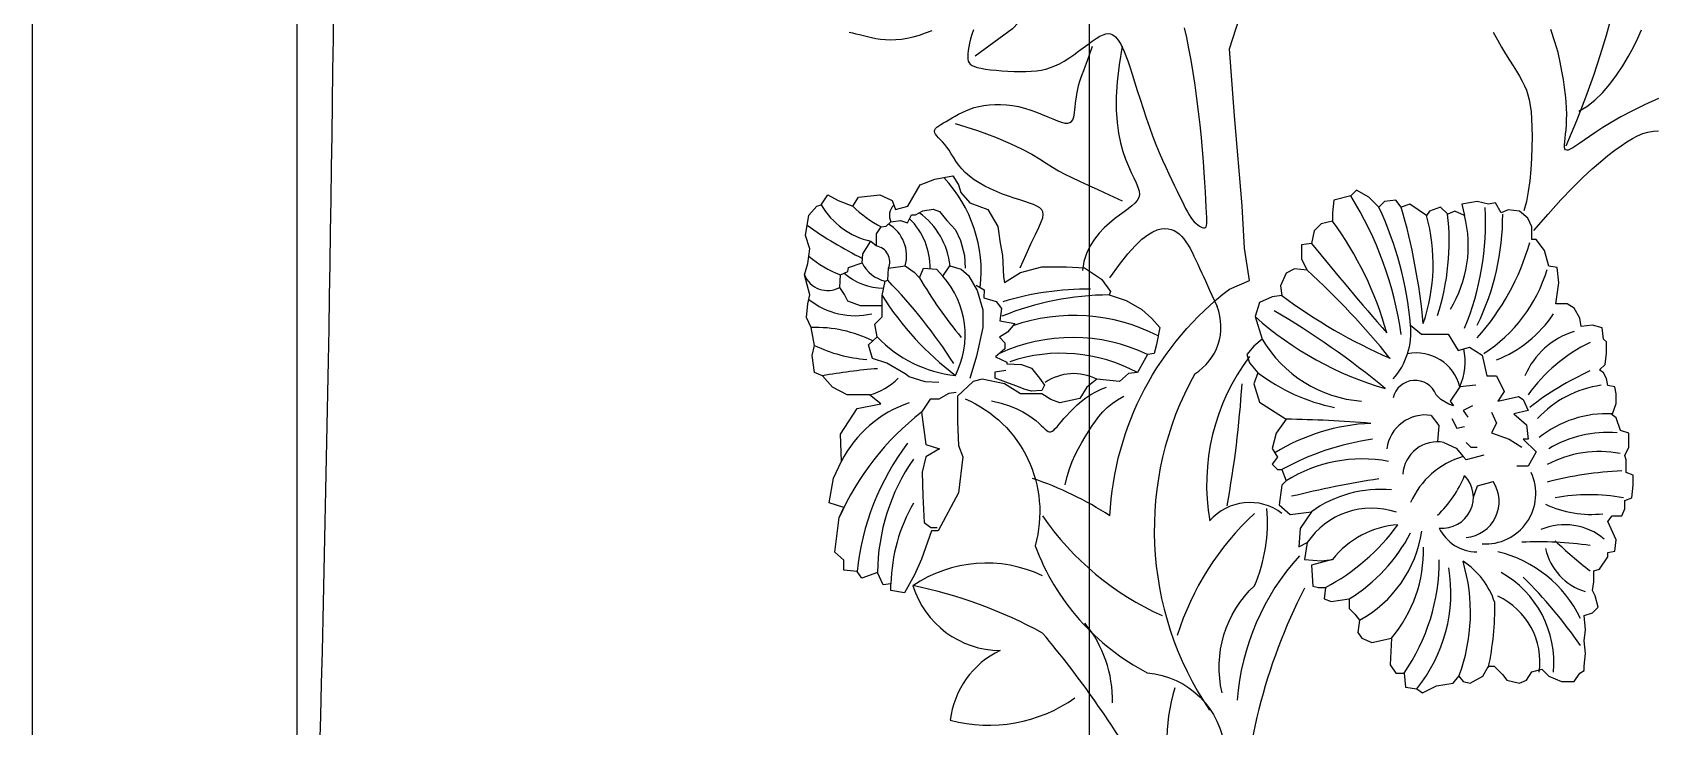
# Model space of a CAD drawing. Extents: x 356 to 4894, y 3257 to 6442.
# Drawn here: x 4068.9 to 4560.4, y 4843.7 to 5053.4 of the extents above; entities that cross this region are included whole.
import ezdxf

# ---------------------------------------------------------------- set-up
doc = ezdxf.new("R2010")
doc.units = 0
doc.header["$LTSCALE"] = 10
doc.header["$MEASUREMENT"] = 0
for name, color, linetype in [('3', 3, 'CONTINUOUS'), ('4', 4, 'CONTINUOUS'), ('7', 7, 'CONTINUOUS'), ('TEXT', 3, 'CONTINUOUS')]:
    doc.layers.add(name, color=color, linetype=linetype)

msp = doc.modelspace()

# ---------------------------------------------------------------- linework, layer by layer
at = {"layer": '3'}
for points in [[(4560.44, 5033.48), (4556.17, 5031.54), (4552.4, 5029.68), (4549.08, 5027.92), (4546.18, 5026.26), (4543.66, 5024.72), (4541.48, 5023.31), (4539.61, 5022.04), (4538.01, 5020.93), (4536.64, 5019.98), (4535.48, 5019.19), (4534.52, 5018.58), (4533.74, 5018.15), (4533.14, 5017.9), (4532.68, 5017.84), (4532.36, 5017.97), (4532.16, 5018.29), (4532.07, 5018.81), (4532.07, 5019.52), (4532.12, 5020.41), (4532.23, 5021.46), (4532.35, 5022.67), (4532.48, 5024.01), (4532.59, 5025.49), (4532.67, 5027.08), (4532.68, 5028.78), (4532.64, 5030.6), (4532.52, 5032.54), (4532.33, 5034.62), (4532.06, 5036.84), (4531.7, 5039.21), (4531.26, 5041.75), (4530.72, 5044.46), (4530.06, 5047.38), (4529.15, 5050.64), (4527.86, 5054.4)], [(4347.84, 5025.95), (4354.53, 5023.78), (4360.01, 5021.77), (4364.46, 5019.92), (4368.05, 5018.23), (4370.95, 5016.67), (4373.34, 5015.25), (4375.37, 5013.95), (4377.24, 5012.77), (4379.09, 5011.68), (4381.02, 5010.65), (4383.09, 5009.62), (4385.39, 5008.53), (4387.99, 5007.34), (4390.97, 5005.99), (4394.4, 5004.43), (4398.35, 5002.6)], [(4358.82, 4942.13), (4361.76, 4941.4), (4364.29, 4940.59), (4366.45, 4939.72), (4368.28, 4938.81), (4369.82, 4937.9), (4371.1, 4937), (4372.18, 4936.15), (4373.07, 4935.35), (4373.83, 4934.65), (4374.48, 4934.04), (4375.04, 4933.54), (4375.52, 4933.15), (4375.95, 4932.88), (4376.36, 4932.75), (4376.76, 4932.77), (4377.17, 4932.93), (4377.61, 4933.25), (4378.1, 4933.71), (4378.65, 4934.31), (4379.26, 4935.02), (4379.94, 4935.83), (4380.7, 4936.74), (4381.56, 4937.71), (4382.51, 4938.74), (4383.58, 4939.82), (4384.74, 4940.91), (4386.01, 4941.99), (4387.37, 4943.03), (4388.82, 4944), (4390.34, 4944.88), (4391.95, 4945.63), (4393.62, 4946.22)], [(4381.11, 4916.68), (4381.69, 4919.23), (4382.4, 4921.59), (4383.22, 4923.78), (4384.12, 4925.82), (4385.09, 4927.74), (4386.1, 4929.54), (4387.13, 4931.24), (4388.16, 4932.87), (4389.18, 4934.44), (4390.22, 4935.95), (4391.3, 4937.39), (4392.48, 4938.76), (4393.79, 4940.06), (4395.26, 4941.28), (4396.94, 4942.43), (4398.85, 4943.5)]]:
    msp.add_lwpolyline(points, dxfattribs=at)
for centre, radius, start, end in [((4314, 4981.11), 41.69, 353.5005, 43.1712), ((4327.38, 5013.07), 23.24, 210.4026, 257.4952), ((4342.59, 5027.43), 36.91, 225.8113, 242.408), ((4332.51, 4998.1), 4.56, 135.3598, 205.1314), ((4324.01, 4980.72), 22.36, 5.5952, 54.5922), ((4380.65, 4955.85), 105.26, 5.0047, 25.2038), ((4293.38, 4946.6), 196.88, 5.513, 15.9424), ((4423.92, 4996.17), 84.26, 337.6146, 2.9528), ((4374.57, 5095.77), 123.4, 234.5982, 243.6575), ((4321.94, 4985.92), 11.21, 344.3333, 59.3095), ((4319.81, 4982.51), 20.42, 358.7093, 45.7222), ((4436.68, 4983.43), 55.63, 341.2167, 15.325), ((4422.64, 4990.43), 74.51, 342.4126, 6.2634), ((4466.23, 4989.05), 36.72, 328.4214, 14.3121), ((5477.77, 5830.06), 1323.38, 219.42419, 220.95477), ((4323.35, 5008.62), 30.15, 229.0587, 250.2678), ((4323.13, 4984.09), 4.92, 337.0404, 79.365), ((4309.29, 4983.04), 7.59, 201.6268, 298.6912), ((4326.35, 4994.38), 18.24, 228.4727, 269.5687), ((4328.84, 4988.21), 10.13, 205.4377, 257.7827), ((4455.01, 5048.33), 136.66, 210.3491, 219.5736), ((4324.2, 4962.01), 26.66, 332.7124, 41.7455), ((4296.57, 4808.1), 234.41, 38.794, 47.7355), ((4482.65, 4995.2), 46.12, 302.7344, 343.1249), ((4218.86, 4872.07), 152.07, 32.3143, 44.4473), ((4388.15, 4886.84), 89.07, 89.5993, 106.936), ((4317.62, 4990.32), 22.47, 231.359, 282.8191), ((4404.43, 5023.83), 93.16, 212.3586, 232.6361), ((4394.69, 4887.62), 86.5, 90.1935, 112.232), ((4310.17, 4741.85), 264.07, 50.5844, 59.486), ((4545.43, 5106.61), 165.44, 233.3119, 246.4315), ((4383.71, 4912.58), 55.36, 62.5985, 109.435), ((4505.96, 5043.26), 101.38, 228.2919, 253.8933), ((4498, 4988.85), 36.89, 291.3359, 326.3142), ((4305.53, 4925.01), 39.29, 63.665, 91.8232), ((4351.87, 4987.63), 38.05, 223.5254, 263.994), ((4383.23, 4908.4), 52.86, 64.5277, 114.8717), ((4473.62, 4980.16), 38.25, 210.4306, 265.5371), ((4542.03, 4940.31), 23.89, 107.2669, 156.8537), ((4561.45, 4915.1), 49.66, 115.9241, 144.4915), ((4324.37, 4998.7), 44.19, 244.4308, 265.7269), ((4379.88, 4907.9), 48.59, 61.7208, 108.609), ((4336.26, 4794.3), 157.97, 94.3085, 100.4259), ((4383.66, 4934.9), 15.43, 63.0199, 124.1172), ((4575.71, 4871.05), 87.8, 114.1895, 128.1291), ((4316.07, 4963.92), 20.88, 286.3728, 314.1727), ((4105.92, 4968.79), 329.35, 349.7762, 356.2477), ((4547.4, 4915.28), 31.83, 97.7721, 137.5791), ((4345.65, 4907.3), 36.2, 108.9463, 152.7931), ((4389.6, 4872.55), 84.13, 128.1649, 155.933), ((4476.14, 4874.9), 60.47, 92.4799, 121.5878), ((4485.59, 4850.57), 80.79, 98.2449, 118.8645), ((4545.17, 4897.38), 35.17, 85.5519, 120.6063), ((4394.6, 4882.9), 76.77, 142.7942, 174.2802), ((4542.62, 4892.97), 33.82, 79.372, 117.9159), ((4385.62, 4889.68), 61.28, 145.3494, 179.5014), ((4470.88, 4881.17), 43.37, 79.4812, 122.0626), ((4523.82, 4610.12), 312.11, 98.8278, 103.7698), ((4476.4, 4879.64), 35.7, 84.6015, 125.8203), ((4379.58, 4885.73), 51.18, 150.1313, 178.7898), ((4539.98, 4939.69), 31.9, 244.617, 276.4772), ((4445.29, 4955.88), 86.04, 214.3439, 246.102), ((4496.03, 4845.69), 84.99, 132.7639, 162.5444), ((4429.23, 4943.12), 65.05, 297.9864, 323.735), ((4439.76, 4926.14), 51.62, 301.8148, 332.4156), ((4452.31, 4908.22), 36.98, 298.7301, 351.4393), ((4532.09, 4885.98), 18.68, 50.177, 112.7785), ((4502.98, 4859.9), 37.67, 25.9125, 76.2891), ((4524.38, 4790.45), 109.04, 81.9048, 92.7746), ((4543.18, 4901.06), 17.26, 192.0922, 253.5604), ((4621.82, 4996.55), 133.92, 226.2298, 232.1974), ((4451.95, 4884.04), 45.72, 320.7581, 9.6355), ((4449.34, 4878.11), 54.27, 339.3085, 16.5931), ((4488.47, 4873.77), 23.65, 18.1748, 57.0185), ((4306.66, 4747.65), 141.48, 61.4657, 78.4286), ((4497.47, 4862.94), 31.36, 354.7362, 60.6035), ((4409.72, 4779.21), 155.19, 34.9943, 44.9356), ((4423.7, 4879.75), 87.26, 347.9251, 0.9193), ((4141.54, 4676.42), 303.93, 30.1357, 40.0377), ((4358.6, 4851.68), 36.76, 358.702, 39.2745), ((4357.94, 4889.33), 45.26, 255.165, 305.2227), ((4466.2, 4839.57), 54.35, 163.1036, 199.445)]:
    msp.add_arc(centre, radius, start, end, dxfattribs=at)
at = {"layer": '4'}
for p, q in [((4068.91, 4602.71), (4068.91, 5890.71)), ((4148.91, 4602.71), (4148.91, 5890.71))]:
    msp.add_line(p, q, dxfattribs=at)
for points in [[(4430.78, 4975.87), (4436.8, 4978.5), (4435.29, 4988.29), (4434.54, 5001.1), (4432.27, 5028.21), (4430.77, 5048.54), (4436.8, 5067.37), (4450.37, 5092.98), (4457.91, 5111.8), (4461.68, 5124.61), (4465.45, 5138.16), (4469.21, 5139.67), (4475.25, 5143.44), (4485.05, 5153.23)], [(4380.26, 5104.27), (4390.06, 5093.73), (4398.35, 5077.16), (4398.35, 5075.65), (4389.3, 5073.4), (4375.73, 5065.86), (4365.18, 5054.57), (4353.87, 5046.28)], [(4315.77, 5053.57), (4316.77, 5053.33), (4317.83, 5053.08), (4318.94, 5052.81), (4320.09, 5052.52), (4321.3, 5052.22), (4322.56, 5051.94), (4323.89, 5051.68), (4325.27, 5051.47), (4326.73, 5051.33), (4328.26, 5051.27), (4329.87, 5051.3), (4331.56, 5051.46), (4333.32, 5051.73), (4335.14, 5052.13), (4337, 5052.65), (4338.9, 5053.31), (4340.83, 5054.09)], [(4353.34, 5054.26), (4352.88, 5052.86), (4352.49, 5051.53), (4352.17, 5050.27), (4351.93, 5049.09), (4351.75, 5048), (4351.64, 5047.02), (4351.61, 5046.16), (4351.65, 5045.42), (4351.78, 5044.8), (4352.02, 5044.27), (4352.39, 5043.84), (4352.92, 5043.47), (4353.62, 5043.16), (4354.52, 5042.89), (4355.63, 5042.64), (4356.96, 5042.41), (4358.49, 5042.2), (4360.17, 5042.02), (4361.94, 5041.86), (4363.78, 5041.74), (4365.63, 5041.65), (4367.45, 5041.62), (4369.2, 5041.64), (4370.84, 5041.72), (4372.38, 5041.86), (4373.85, 5042.09), (4375.26, 5042.41), (4376.64, 5042.82), (4378, 5043.35), (4379.37, 5044), (4380.76, 5044.78), (4382.19, 5045.69), (4383.65, 5046.69), (4385.11, 5047.76), (4386.54, 5048.82), (4387.92, 5049.86), (4389.24, 5050.81), (4390.46, 5051.64), (4391.56, 5052.31), (4392.53, 5052.77), (4393.38, 5053.04), (4394.11, 5053.14), (4394.75, 5053.08), (4395.32, 5052.88), (4395.82, 5052.57), (4396.28, 5052.17), (4396.72, 5051.68), (4397.14, 5051.13), (4397.55, 5050.49), (4397.98, 5049.72), (4398.43, 5048.81), (4398.9, 5047.71), (4399.42, 5046.4), (4399.98, 5044.85), (4400.61, 5043.02), (4401.3, 5040.9), (4402.06, 5038.53), (4402.87, 5035.96), (4403.74, 5033.26), (4404.64, 5030.47), (4405.58, 5027.66), (4406.54, 5024.88), (4407.52, 5022.18), (4408.52, 5019.62), (4409.51, 5017.19), (4410.5, 5014.9), (4411.46, 5012.75), (4412.4, 5010.74), (4413.3, 5008.86), (4414.15, 5007.11), (4414.93, 5005.49), (4415.66, 5004), (4416.32, 5002.63), (4416.92, 5001.39), (4417.49, 5000.26), (4418.04, 4999.25), (4418.56, 4998.34), (4419.07, 4997.53), (4419.58, 4996.83), (4420.11, 4996.22), (4420.63, 4995.7), (4421.15, 4995.27), (4421.64, 4994.93), (4422.11, 4994.68), (4422.53, 4994.52), (4422.91, 4994.44), (4423.23, 4994.44), (4423.48, 4994.54), (4423.66, 4994.75), (4423.78, 4995.13), (4423.86, 4995.7), (4423.88, 4996.5), (4423.86, 4997.58), (4423.81, 4998.98), (4423.73, 5000.72), (4423.62, 5002.84), (4423.49, 5005.31), (4423.32, 5008.1), (4423.12, 5011.17), (4422.87, 5014.49), (4422.58, 5018.02), (4422.24, 5021.72), (4421.85, 5025.57), (4421.39, 5029.52), (4420.89, 5033.51), (4420.34, 5037.48), (4419.76, 5041.37), (4419.14, 5045.11), (4418.51, 5048.64), (4417.85, 5051.9), (4417.2, 5054.82)], [(4348.49, 4943.55), (4348.49, 4935.74), (4348.83, 4928.6), (4350.19, 4925.2), (4348.83, 4914.33), (4342.7, 4902.78), (4340.66, 4902.78), (4337.6, 4894.29), (4335.56, 4889.53), (4332.5, 4884.1), (4328.42, 4884.78), (4328.42, 4886.81), (4326.04, 4886.47), (4324.34, 4890.21), (4319.58, 4888.51), (4318.22, 4890.55), (4314.14, 4890.89), (4314.14, 4893.95), (4311.42, 4896.33), (4312.78, 4906.86), (4314.14, 4909.92), (4309.72, 4911.28), (4311.08, 4918.75), (4313.46, 4923.85), (4313.12, 4932), (4318.22, 4939.81), (4325.36, 4941.17), (4321.96, 4943.89), (4315.16, 4943.89), (4310.74, 4946.27), (4307.68, 4949.67), (4305.3, 4950.69), (4304.62, 4955.78), (4305.3, 4958.84), (4304.28, 4964.27), (4302.91, 4967.33), (4303.25, 4971.41), (4303.94, 4974.13), (4302.23, 4980.24), (4303.25, 4983.64), (4303.94, 4988.06), (4302.57, 4992.13), (4303.59, 4998.25), (4305.98, 5000.97), (4307.34, 5001.31), (4309.38, 5004.36), (4312.44, 5002.67), (4316.86, 5000.97), (4318.56, 5003.68), (4325.02, 5004.36), (4328.76, 5002.67), (4329.78, 4999.95), (4333.52, 5000.97), (4337.26, 5007.42), (4341.68, 5009.12), (4347.13, 5010.14), (4348.83, 5007.42), (4349.51, 5005.04), (4352.23, 5001.99), (4357.67, 4999.95), (4360.73, 4994.85), (4361.41, 4989.76), (4362.09, 4986.02), (4362.43, 4979.56), (4362.77, 4977.86), (4367.53, 4980.92), (4373.99, 4982.62), (4381.47, 4982.62), (4386.91, 4982.28), (4392.02, 4978.88), (4394.74, 4975.15), (4394.4, 4974.13), (4399.5, 4972.43), (4404.26, 4969.71), (4407.32, 4966.99), (4409.7, 4964.27), (4408.68, 4959.18), (4408, 4956.46), (4405.96, 4956.12), (4402.9, 4950.69), (4400.18, 4950.35), (4397.46, 4947.97), (4390.66, 4948.65), (4387.6, 4946.27), (4385.55, 4942.87), (4379.43, 4941.51), (4376.71, 4942.53), (4373.99, 4944.23), (4367.53, 4944.23), (4362.77, 4947.29), (4355.97, 4948.65), (4353.25, 4947.97), (4348.49, 4943.55), (4348.49, 4943.55)], [(4510.73, 4861.91), (4513.28, 4859.36), (4514.55, 4857.66), (4518.38, 4856.82), (4520.5, 4857.66), (4522.2, 4860.21), (4525.17, 4861.06), (4527.3, 4858.94), (4531.12, 4857.24), (4534.94, 4857.24), (4536.64, 4859.79), (4537.92, 4860.63), (4537.92, 4861.91), (4538.34, 4865.73), (4537.92, 4869.55), (4538.34, 4872.94), (4537.92, 4877.19), (4540.47, 4878.03), (4542.16, 4879.73), (4541.31, 4883.13), (4540.47, 4884.82), (4540.89, 4887.37), (4540.89, 4890.77), (4542.59, 4891.19), (4545.14, 4895.01), (4545.14, 4896.28), (4547.26, 4896.71), (4547.69, 4900.1), (4545.14, 4905.62), (4546.41, 4907.32), (4549.39, 4907.32), (4550.24, 4909.44), (4550.24, 4911.98), (4552.36, 4912.83), (4552.78, 4916.65), (4552.78, 4919.62), (4550.66, 4920.47), (4550.66, 4924.29), (4550.24, 4925.56), (4551.51, 4928.11), (4551.51, 4932.35), (4548.96, 4933.2), (4547.69, 4937.02), (4546.41, 4937.87), (4547.69, 4941.27), (4547.69, 4944.24), (4547.26, 4946.36), (4545.14, 4946.78), (4544.71, 4948.9), (4543.86, 4950.6), (4542.59, 4951.45), (4544.29, 4953.15), (4544.71, 4956.54), (4544.71, 4959.94), (4543.86, 4960.79), (4543.44, 4964.18), (4540.47, 4965.03), (4537.07, 4964.61), (4536.64, 4967.15), (4534.94, 4970.12), (4532.82, 4971.4), (4529.42, 4971.4), (4530.27, 4977.76), (4529.85, 4982.43), (4527.3, 4982.85), (4526.02, 4987.52), (4523.47, 4990.92), (4522.2, 4990.92), (4522.2, 4994.74), (4520.92, 4997.28), (4518.38, 4999.4), (4514.98, 4999.83), (4512.85, 4998.98), (4511.15, 5001.95), (4509.03, 5001.53), (4505.63, 5002.37), (4500.96, 5001.53), (4501.81, 4998.13), (4498.83, 4999.4), (4496.71, 4998.56), (4494.59, 5000.68), (4491.19, 4999.4), (4490.34, 4998.13), (4485.24, 5001.53), (4482.69, 5000.68), (4480.99, 5002.8), (4477.59, 5002.37), (4475.9, 5000.68), (4472.92, 5003.65), (4469.1, 5005.77), (4467.4, 5004.07), (4462.3, 5002.8), (4461.88, 4998.98), (4461.88, 4996.43), (4458.48, 4995.58), (4456.35, 4993.46), (4455.51, 4989.64), (4452.53, 4989.22), (4452.53, 4984.98), (4454.23, 4981.58), (4450.41, 4982), (4447.86, 4980.73), (4446.16, 4976.91), (4446.58, 4973.94), (4443.61, 4973.52), (4439.79, 4971.82), (4438.51, 4967.58), (4440.64, 4960.79), (4438.09, 4958.66), (4435.96, 4956.12), (4436.81, 4953.57), (4439.36, 4950.6), (4438.09, 4947.21), (4439.79, 4941.69), (4447.86, 4936.6), (4444.89, 4932.35), (4443.61, 4927.69), (4445.31, 4925.14), (4443.61, 4923.02), (4445.31, 4921.32), (4446.58, 4921.32), (4447.86, 4917.92), (4446.58, 4916.65), (4445.73, 4910.71), (4449.13, 4907.74), (4455.51, 4908.59), (4452.11, 4903.5), (4451.68, 4897.98), (4454.23, 4899.25), (4453.38, 4894.16), (4458.48, 4893.74), (4461.88, 4894.16), (4455.51, 4892.46), (4455.93, 4886.1), (4457.63, 4885.67), (4459.75, 4885.67), (4459.33, 4882.28), (4461.45, 4881.43), (4466.97, 4882.28), (4466.97, 4879.31), (4468.67, 4877.61), (4470.08, 4875.8), (4469.52, 4872.09), (4470.8, 4870.4), (4473.77, 4869.12), (4479.72, 4870.4), (4479.29, 4862.33), (4480.99, 4859.79), (4483.54, 4859.79), (4483.97, 4855.54), (4487.37, 4855.12), (4489.06, 4853.84), (4493.31, 4855.97), (4498.41, 4856.82), (4500.11, 4858.94), (4501.38, 4857.24), (4503.51, 4856.82), (4507.33, 4858.94), (4509.03, 4861.91), (4510.73, 4861.91)], [(4325.73, 4970.83), (4319.21, 4970.83), (4315.35, 4972.28), (4314.38, 4974.21), (4312.93, 4976.38), (4313.17, 4980.24), (4315.35, 4981.21), (4315.59, 4982.42), (4319.69, 4983.86), (4319.93, 4986.52), (4322.35, 4990.38), (4324.04, 4988.93), (4324.04, 4992.55), (4325.49, 4994.72), (4326.94, 4994.96), (4328.39, 4996.17), (4331.29, 4996.65), (4333.46, 4995.93), (4334.67, 4998.34), (4335.88, 4998.34), (4338.05, 4999.55), (4341.19, 5000.03), (4343.12, 4999.3), (4345.29, 4996.65), (4347.95, 4993.76), (4349.4, 4990.62), (4350.61, 4986.03), (4350.85, 4982.17)], [(4394.58, 4979.25), (4397.5, 4983.33), (4400.07, 4986.58), (4402.32, 4989.1), (4404.29, 4990.99), (4406.02, 4992.34), (4407.54, 4993.23), (4408.89, 4993.78), (4410.1, 4994.07), (4411.2, 4994.17), (4412.22, 4994.13), (4413.15, 4993.93), (4414.02, 4993.6), (4414.82, 4993.13), (4415.57, 4992.55), (4416.27, 4991.85), (4416.95, 4991.05), (4417.59, 4990.16), (4418.22, 4989.19), (4418.83, 4988.14), (4419.43, 4987.03), (4420.01, 4985.87), (4420.59, 4984.67), (4421.15, 4983.45), (4421.72, 4982.2), (4422.29, 4980.95), (4422.86, 4979.68), (4423.46, 4978.36), (4424.08, 4976.99), (4424.74, 4975.54), (4425.44, 4974.01), (4426.19, 4972.36), (4427.01, 4970.6)], [(4342.88, 4947.67), (4338.77, 4947.91), (4333.94, 4949.36), (4332.74, 4950.32), (4327.18, 4953.46), (4322.83, 4954.91), (4321.63, 4959.01), (4324.28, 4961.42), (4323.56, 4965.28), (4325.73, 4967.46), (4325.73, 4973.97), (4326.7, 4978.31), (4327.42, 4978.55), (4327.66, 4982.17), (4332.74, 4982.9), (4335.39, 4980.97), (4337.08, 4979.28), (4338.29, 4982.17), (4342.15, 4981.93), (4344.09, 4979.76), (4346.26, 4982.9), (4349.64, 4981.93), (4351.82, 4980), (4354.47, 4975.42), (4356.16, 4969.63), (4356.16, 4964.32), (4354.23, 4955.63), (4352.3, 4948.88)], [(4354.21, 4977.12), (4356.64, 4975.66), (4356.48, 4973.23), (4360.2, 4972.1), (4361.83, 4969.99), (4361.34, 4966.27), (4365.88, 4965.46), (4363.61, 4962.86), (4361.18, 4961.41), (4362.8, 4959.62), (4362.8, 4957.84), (4360.04, 4955.41), (4363.45, 4953.79), (4363.45, 4953.31), (4367.83, 4953.15), (4370.91, 4952.01), (4373.34, 4948.93), (4374.8, 4946.83), (4373.99, 4945.21), (4370.91, 4945.05), (4368.96, 4945.53), (4366.2, 4946.67), (4363.12, 4947.8), (4359.88, 4948.93), (4359.88, 4950.88), (4363.12, 4951.36)], [(4485.52, 4965.03), (4488.81, 4962.22), (4496.89, 4962.22), (4499.91, 4957.37)], [(4499.91, 4957.37), (4503.27, 4958.32), (4507.11, 4955.93), (4508.55, 4949.7), (4511.43, 4949.7), (4513.83, 4944.9), (4511.91, 4942.03), (4518.14, 4943.46), (4519.58, 4942.51), (4521.02, 4939.15), (4516.7, 4938.19), (4520.54, 4934.84), (4521.02, 4930.52), (4519.58, 4930.52), (4523.42, 4926.69), (4521.02, 4922.37), (4517.66, 4922.37)], [(4505.19, 4946.82), (4500.39, 4946.34), (4497.51, 4942.03), (4498.47, 4940.59), (4497.03, 4941.07), (4494.63, 4942.51), (4493.19, 4943.94)], [(4348.09, 4944.59), (4345.9, 4944.37), (4342.85, 4942.62), (4340.23, 4942.62), (4338.26, 4939.57), (4337.61, 4938.7), (4338.92, 4928.88), (4343.07, 4927.58), (4338.92, 4925.18), (4337.83, 4920.6), (4338.05, 4913.4), (4338.48, 4905.33), (4340.45, 4903.8), (4342.41, 4903.8)], [(4504.23, 4940.59), (4501.35, 4939.15), (4502.79, 4937.23)], [(4497.99, 4936.75), (4499.43, 4933.88), (4501.83, 4934.36)], [(4509.99, 4938.67), (4511.43, 4935.32), (4509.99, 4932.44), (4515.26, 4930.52), (4519.1, 4928.13)], [(4507.59, 4925.73), (4502.31, 4924.29), (4501.35, 4925.25)], [(4502.31, 4929.56), (4503.75, 4928.13), (4505.67, 4928.13)]]:
    msp.add_lwpolyline(points, dxfattribs=at)
for points in [[(4394.6, 4907.33, -0.221953), (4430.78, 4975.87, -0.221953)], [(4350.87, 4942.73, -0.376812), (4371.98, 4898.3, 0.184999), (4405.91, 4859.89, -0.367049), (4429.28, 4836.54, -0.334305), (4423.16, 4809.92)], [(4453.4, 4885.49, 0.11523), (4434.55, 4810.18, -0.304344), (4438.32, 4787.59, -0.304344)]]:
    msp.add_lwpolyline(points, format="xyb", dxfattribs=at)
for centre, radius, start, end in [((4411.49, 4964.48), 16.69, 301.5795, 21.5158), ((4464.13, 4962.96), 21.49, 318.56, 5.5502), ((4505.13, 4903.1), 97.12, 150.9482, 214.1466), ((4508.1, 4914.11), 15.26, 266.2703, 24.5504), ((4340.3, 4824.84), 98.76, 56.6502, 71.7533), ((4505.64, 4909.18), 12.74, 205.6002, 269.4116), ((4506.35, 4845.88), 73.53, 137.7852, 175.5372)]:
    msp.add_arc(centre, radius, start, end, dxfattribs=at)
at = {"layer": '7'}
for points in [[(4532.54, 5019.17), (4535.71, 5026.8), (4538.47, 5033.92), (4540.85, 5040.57), (4542.92, 5046.8), (4544.7, 5052.66), (4546.24, 5058.2)], [(4510.43, 5053.56), (4511.73, 5051.21), (4513, 5049.02), (4514.23, 5047), (4515.39, 5045.12), (4516.48, 5043.37), (4517.5, 5041.74), (4518.41, 5040.2), (4519.22, 5038.75), (4519.92, 5037.37), (4520.51, 5035.99), (4520.99, 5034.57), (4521.38, 5033.06), (4521.69, 5031.38), (4521.92, 5029.48), (4522.08, 5027.32), (4522.18, 5024.82), (4522.22, 5021.96), (4522.19, 5018.81), (4522.08, 5015.48), (4521.87, 5012.06), (4521.54, 5008.66), (4521.09, 5005.38), (4520.49, 5002.33), (4519.73, 4999.59)], [(4536.31, 5029.71), (4538.82, 5031.11), (4541.23, 5032.98), (4543.55, 5035.23), (4545.73, 5037.78), (4547.78, 5040.52), (4549.67, 5043.38), (4551.38, 5046.25), (4552.9, 5049.04), (4554.21, 5051.7), (4555.32, 5054.23)], [(4367.44, 4982.27), (4369.28, 4986.38), (4370.83, 4989.73), (4372.11, 4992.43), (4373.11, 4994.55), (4373.83, 4996.2), (4374.28, 4997.47), (4374.45, 4998.44), (4374.35, 4999.21), (4373.98, 4999.87), (4373.37, 5000.44), (4372.52, 5000.95), (4371.48, 5001.42), (4370.25, 5001.88), (4368.86, 5002.34), (4367.33, 5002.82), (4365.68, 5003.35), (4363.94, 5003.95), (4362.15, 5004.62), (4360.33, 5005.36), (4358.52, 5006.16), (4356.76, 5007.03), (4355.08, 5007.96), (4353.52, 5008.95), (4352.11, 5010.01), (4350.88, 5011.12), (4349.81, 5012.26), (4348.88, 5013.43), (4348.06, 5014.59), (4347.32, 5015.73), (4346.63, 5016.82), (4345.98, 5017.85), (4345.33, 5018.79), (4344.66, 5019.64), (4343.99, 5020.39), (4343.36, 5021.05), (4342.78, 5021.65), (4342.29, 5022.19), (4341.9, 5022.68), (4341.65, 5023.13), (4341.56, 5023.56), (4341.65, 5023.98), (4341.91, 5024.4), (4342.32, 5024.81), (4342.86, 5025.23), (4343.51, 5025.66), (4344.26, 5026.11), (4345.08, 5026.58), (4345.95, 5027.08), (4346.87, 5027.61), (4347.83, 5028.16), (4348.84, 5028.72), (4349.91, 5029.27), (4351.06, 5029.8), (4352.28, 5030.29), (4353.59, 5030.73), (4355, 5031.09), (4356.51, 5031.38), (4358.11, 5031.58), (4359.79, 5031.69), (4361.53, 5031.69), (4363.32, 5031.59), (4365.14, 5031.38), (4366.98, 5031.05), (4368.82, 5030.59), (4370.65, 5030.02), (4372.44, 5029.36), (4374.17, 5028.66), (4375.81, 5027.96), (4377.34, 5027.31), (4378.73, 5026.74), (4379.97, 5026.32), (4381.01, 5026.07), (4381.85, 5026.04), (4382.51, 5026.21), (4383, 5026.55), (4383.37, 5027.05), (4383.62, 5027.67), (4383.8, 5028.4), (4383.93, 5029.22), (4384.03, 5030.09), (4384.12, 5031), (4384.22, 5031.94), (4384.33, 5032.9), (4384.46, 5033.87), (4384.6, 5034.85), (4384.78, 5035.83), (4384.98, 5036.8), (4385.22, 5037.75), (4385.5, 5038.69), (4385.83, 5039.66), (4386.22, 5040.72), (4386.67, 5041.92), (4387.2, 5043.32), (4387.81, 5044.98), (4388.51, 5046.96), (4389.3, 5049.3)], [(4398.35, 5049.3), (4397.41, 5043.66), (4396.82, 5038.58), (4396.54, 5034.01), (4396.54, 5029.93), (4396.77, 5026.27), (4397.21, 5023), (4397.81, 5020.09), (4398.54, 5017.48), (4399.35, 5015.13), (4400.21, 5013.04), (4401.05, 5011.16), (4401.84, 5009.5), (4402.53, 5008.02), (4403.07, 5006.7), (4403.41, 5005.53), (4403.5, 5004.48), (4403.31, 5003.54), (4402.85, 5002.68), (4402.16, 5001.85), (4401.25, 5001.02), (4400.15, 5000.18), (4398.9, 4999.27), (4397.51, 4998.27), (4396.02, 4997.14), (4394.46, 4995.86), (4392.89, 4994.41), (4391.35, 4992.78), (4389.91, 4990.95), (4388.62, 4988.92), (4387.55, 4986.68), (4386.75, 4984.22), (4386.29, 4981.51)], [(4522.74, 4993.56), (4527.04, 4998.55), (4530.92, 5002.84), (4534.4, 5006.49), (4537.54, 5009.59), (4540.35, 5012.2), (4542.88, 5014.4), (4545.17, 5016.26), (4547.24, 5017.85), (4549.14, 5019.24), (4550.89, 5020.43), (4552.54, 5021.44), (4554.12, 5022.25), (4555.66, 5022.88), (4557.21, 5023.33), (4558.79, 5023.6), (4560.44, 5023.69)], [(4491.75, 4937.71), (4494.02, 4934.62), (4493.65, 4929.74)], [(4495.59, 4929.56), (4499.23, 4927.85), (4501.35, 4925.25)], [(4504.48, 4912.98), (4505.75, 4916.4), (4510.44, 4917.7)]]:
    msp.add_lwpolyline(points, dxfattribs=at)
msp.add_lwpolyline([(4428.52, 4853.86, -0.268546), (4438.32, 4886.25, 0.122217), (4442.09, 4909.59)], format="xyb", dxfattribs=at)
for centre, radius, start, end in [((-11886, 5246.71), 16047.04, 357.771453, 2.228547), ((4377.02, 4947.49), 106.63, 7.9075, 32.0483), ((4378.16, 4934.81), 103.95, 15.5279, 36.3563), ((4437.48, 4998.29), 75.87, 334.0007, 0.2241), ((4451.74, 5009.63), 72.48, 318.0741, 344.2553), ((4488.08, 4916.76), 64.26, 142.909, 189.8105), ((4487.22, 4943.02), 13.58, 14.164, 101.2552), ((4482.72, 4954), 19.26, 336.5725, 11.5218), ((4473.99, 4996.18), 57.23, 232.7754, 258.4062), ((4486.86, 4941.54), 6.78, 20.8123, 167.6519), ((4440.03, 4522.44), 414.23, 85.3632, 88.9176), ((4489.95, 4926.12), 11.73, 81.168, 172.5161), ((4544.86, 4905.6), 32.63, 87.2064, 128.8804), ((4493.65, 4919.18), 10.56, 79.3794, 175.7017), ((4508.1, 4901.59), 24.61, 105.9313, 156.6284), ((4554.67, 4807.62), 113.44, 92.6951, 104.2303), ((4468.32, 4933.54), 36.33, 314.2482, 337.2664), ((4495.13, 4912.98), 9.35, 263.9901, 44.2316), ((4501.35, 4911.67), 10.91, 275.0268, 33.5816), ((4436.88, 4895.41), 15.98, 52.4414, 139.359), ((4539.5, 4857.79), 55.96, 79.376, 100.624), ((4473.77, 4886.14), 23.53, 71.6106, 146.1395), ((4483.44, 4877.36), 27.33, 93.6949, 142.077), ((4448.69, 4896.71), 40.68, 319.7038, 1.7181), ((4357.28, 4853.41), 39.66, 64.6779, 124.1106), ((4434.15, 4893.86), 60, 325.4024, 0.2248), ((4361.62, 4894.49), 27.83, 197.2336, 269.6078), ((4502.68, 4863.18), 21.92, 351.8162, 65.1183), ((4373.02, 4842.44), 26.86, 115.5827, 173.2871)]:
    msp.add_arc(centre, radius, start, end, dxfattribs=at)
at = {"layer": 'TEXT'}
msp.add_lwpolyline([(4388.43, 3814.11), (4388.43, 6212.11), (4542.14, 6212.11)], dxfattribs=at)

doc.saveas('drawing.dxf')
